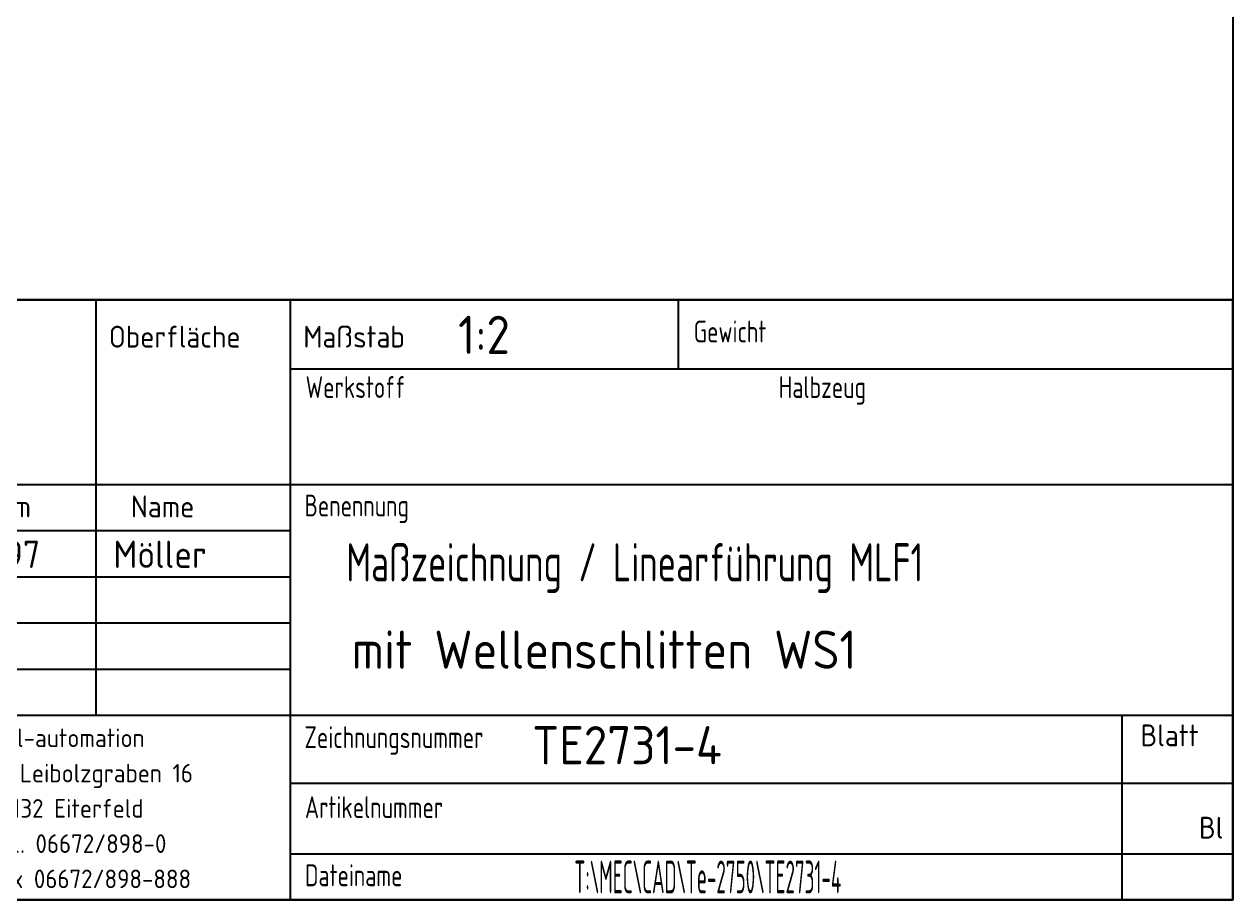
# Model space of a CAD drawing. Extents: x -518 to 0, y 0 to 386.
# Drawn here: x -221.4 to 0, y 0 to 160.5 of the extents above; entities that cross this region are included whole.
import ezdxf
from ezdxf.enums import TextEntityAlignment as Align

# ---------------------------------------------------------------- set-up
doc = ezdxf.new("R2010")
doc.units = 0
doc.header["$LTSCALE"] = 2
doc.linetypes.add('AUSGEZOGEN', pattern=[0])
doc.layers.get('0').update_dxf_attribs({"linetype": 'CONTINUOUS'})
for name, color, linetype in [('BLATT', 7, 'AUSGEZOGEN'), ('RAHM3', 2, 'CONTINUOUS'), ('RAHM5', 7, 'CONTINUOUS')]:
    doc.layers.add(name, color=color, linetype=linetype)
doc.styles.get("Standard").update_dxf_attribs({"font": 'geniso.shx'})

# ---------------------------------------------------------------- blocks, each defined once
blk = doc.blocks.new('A4Q')
at = {"layer": 'BLATT', "color": 7, "linetype": 'AUSGEZOGEN'}
for p, q in [((0, 193), (0, 0)), ((0, 0), (-259, 0))]:
    blk.add_line(p, q, dxfattribs=at)
blk = doc.blocks.new('ISEL')
at = {"layer": 'BLATT', "color": 141, "linetype": 'CONTINUOUS'}
for p, q in [((-104.14, 54.99), (-104.14, 16.92)), ((-50.8, 54.99), (-50.8, 48.66)), ((-86.36, 48.66), (0, 48.66)), ((-182.88, 33.84), (-86.36, 33.84)), ((-182.88, 29.61), (-86.36, 29.61)), ((-182.88, 25.38), (-86.36, 25.38)), ((-129.54, 21.15), (-86.36, 21.15)), ((-10.16, 16.92), (-10.16, 0)), ((-86.36, 10.69), (0, 10.69)), ((-86.36, 4.23), (0, 4.23))]:
    blk.add_line(p, q, dxfattribs=at)
at = {"layer": 'BLATT', "color": 141}
for p, q in [((-86.36, 54.99), (-86.36, 0)), ((-182.88, 38.07), (0, 38.07)), ((-129.54, 16.92), (0, 16.92))]:
    blk.add_line(p, q, dxfattribs=at)
at = {"layer": 'RAHM5'}
for p, q in [((-182.88, 54.99), (0, 54.99)), ((0, 54.99), (0, 0))]:
    blk.add_line(p, q, dxfattribs=at)
blk.add_lwpolyline([(-182.88, 0), (0, 0), (0, 54.99), (-182.88, 54.99)], close=True, dxfattribs=at)
at = {"layer": 'BLATT', "color": 141, "linetype": 'CONTINUOUS'}
for s, height, p in [('Oberfläche', 2, (-102.95, 50.6)), ('Maßstab', 2, (-85.14, 50.6)), ('Isel-automation', 1.7, (-114, 13.99)), ('Im Leibolzgraben 16', 1.7, (-114, 10.76)), ('36132 Eiterfeld', 1.7, (-114, 7.53)), ('Tel. 06672/898-0', 1.7, (-114, 4.3)), ('Fax 06672/898-888', 1.7, (-114, 1.07))]:
    blk.add_text(s, height=height, dxfattribs=at).set_placement(p)
at = {"layer": 'BLATT', "color": 141, "linetype": 'CONTINUOUS', "width": 0.8}
for s, p in [('Gewicht', (-49.38, 51.07)), ('Werkstoff', (-84.93, 45.98)), ('Halbzeug', (-41.59, 45.98)), ('Benennung', (-85.03, 35.13)), ('Zeichnungsnummer', (-85.03, 13.9)), ('Artikelnummer', (-84.99, 7.49)), ('Dateiname', (-84.99, 1.25))]:
    blk.add_text(s, height=2, dxfattribs=at).set_placement(p)
at = {"layer": 'BLATT', "color": 141, "linetype": 'CONTINUOUS', "width": 0.983632}
blk.add_text('Datum', height=2, dxfattribs=at).set_placement((-113.39, 35.04), align=Align.CENTER)
at = {"layer": 'BLATT', "color": 141, "linetype": 'CONTINUOUS'}
blk.add_text('Name', height=2, dxfattribs=at).set_placement((-95.12, 35.04), align=Align.RIGHT)
for s, p in [('Blatt', (-5.79, 14.07)), ('Bl', (-1.98, 5.61))]:
    blk.add_text(s, height=2, dxfattribs=at).set_placement(p, align=Align.CENTER)
at = {"layer": 'RAHM3'}
for tag, p, height in [('GEN-TITLE-SCA{5.42}', (-70.96, 50.01), 3.5), ('GEN-TITLE-POSI{2.20}', (-41.2, 50.17), 3.5), ('GEN-TITLE-NORM1{14.84}', (-84.51, 40.19), 3), ('GEN-TITLE-NORM2{14.89}', (-34.12, 40.06), 3), ('GEN-TITLE-DAT{5.44}', (-118.7, 30.41), 2.5), ('GEN-TITLE-NAME{5}', (-102.53, 30.41), 2.5), ('GEN-TITLE-DES1{15.54}', (-81.21, 29.17), 3.5), ('GEN-TITLE-CHKD{5.41}', (-118.55, 26.18), 2.5), ('GEN-TITLE-CHKM{5}', (-102.06, 26.49), 2.5), ('GEN-TITLE-DES2{21.21}', (-80.71, 21.17), 3.5), ('GEN-TITLE-NR{13.37}', (-64.18, 12.42), 3.5), ('GEN-TITLE-QTY{4.38}', (-65.67, 5.77), 3.5), ('GEN-TITLE-PLOT{2.94}', (-9.6, 0.52), 3)]:
    blk.add_attdef(tag, p, '', height=height, dxfattribs=at)
at = {"layer": 'RAHM3', "width": 0.8}
for tag, p in [('GEN-TITLE-MAT1{11.15}', (-126.65, 44.28)), ('GEN-TITLE-MAT2{11.09}', (-126.65, 40.55))]:
    blk.add_attdef(tag, p, '', height=3, dxfattribs=at)
blk.add_attdef('GEN-TITLE-SHEET{2.62}', text='', height=3, dxfattribs=at).set_placement((0.68, 10.73), align=Align.CENTER)
at = {"layer": 'RAHM3'}
blk.add_attdef('GEN-TITLE-DWG{8.92}', text='', height=3, dxfattribs=at).set_placement((-48.09, 0.6), align=Align.CENTER)

msp = doc.modelspace()

# ---------------------------------------------------------------- block references
at = {"xscale": 2, "yscale": 2, "zscale": 2}
msp.add_blockref('A4Q', (0, 0), dxfattribs=at)
ref = msp.add_blockref('ISEL', (0, 0), dxfattribs=dict(xscale=2, yscale=2, zscale=2))
ref.add_attrib('GEN-TITLE-DWG{8.92}', 'T:\\MEC\\CAD\\Te-2750\\TE2731-4', dxfattribs={"layer": 'RAHM3', "height": 6, "width": 0.471958}).set_placement((-96.178, 1.19), align=Align.CENTER)
ref.add_attrib('GEN-TITLE-SCA{5.42}', '1:2', (-141.919, 100.029), dxfattribs={"layer": 'RAHM3', "height": 7})
ref.add_attrib('GEN-TITLE-DAT{5.44}', '11.12.97', (-237.404, 60.82), dxfattribs={"layer": 'RAHM3', "height": 5})
ref.add_attrib('GEN-TITLE-NAME{5}', 'Möller', (-205.065, 60.82), dxfattribs={"layer": 'RAHM3', "height": 5})
ref.add_attrib('GEN-TITLE-DES1{15.54}', 'Maßzeichnung / Linearführung MLF1', (-162.414, 58.349), dxfattribs={"layer": 'RAHM3', "height": 7, "width": 0.74})
ref.add_attrib('GEN-TITLE-DES2{21.21}', 'mit Wellenschlitten WS1', (-161.414, 42.349), dxfattribs={"layer": 'RAHM3', "height": 7})
ref.add_attrib('GEN-TITLE-NR{13.37}', 'TE2731-4', (-128.358, 24.834), dxfattribs={"layer": 'RAHM3', "height": 7})

doc.saveas('drawing.dxf')
